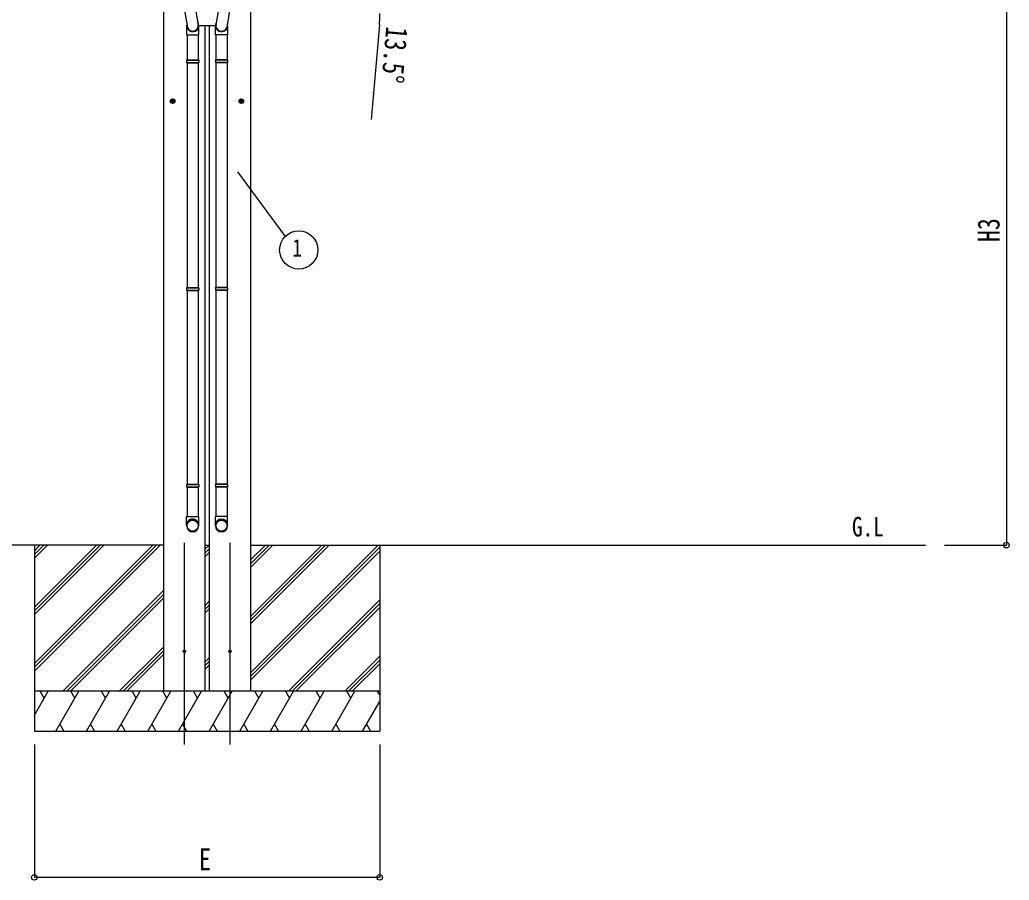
# Model space of a CAD drawing. Units: millimetres, scale not verified. Extents: x -10512 to 10512, y -7425 to 7425.
# Drawn here: x -6613 to -2889, y -4167 to -930 of the extents above; entities that cross this region are included whole.
import ezdxf
from ezdxf.enums import TextEntityAlignment as Align

# ---------------------------------------------------------------- set-up
doc = ezdxf.new("R2010")
doc.units = ezdxf.units.MM
doc.header["$LTSCALE"] = 30
for name, color, linetype in [('0-3_USER1', 3, 'Continuous'), ('0-4_YKK_12', 2, 'Continuous'), ('0-5_YKK_13', 4, 'Continuous'), ('0-6_YKK_A1', 4, 'Continuous'), ('0-7_YKK_D', 6, 'Continuous')]:
    doc.layers.add(name, color=color, linetype=linetype)
doc.styles.add('ＭＳ ゴシック', font='')
doc.styles.get('ＭＳ ゴシック').set_extended_font_data('MS Gothic')

msp = doc.modelspace()

# ---------------------------------------------------------------- linework, layer by layer
at = {"layer": '0-4_YKK_12'}
for p, q in [((-5994.31, -2897.56), (-5994.31, -3656.77)), ((-5822.33, -2897.56), (-5822.33, -3656.77))]:
    msp.add_line(p, q, dxfattribs=at)
at = {"layer": '0-5_YKK_13'}
for p, q in [((-5957.62, -853.5), (-5941.71, -949.67)), ((-5859.02, -853.5), (-5874.93, -949.67)), ((-5993.15, -895.4), (-5982.41, -958.99)), ((-5823.5, -895.4), (-5834.23, -958.99)), ((-5985.56, -952.17), (-5985.56, -986.83)), ((-5939.59, -951.18), (-5877.06, -951.18)), ((-5939.56, -986.83), (-5939.56, -952.48)), ((-5877.08, -986.83), (-5877.08, -952.48)), ((-5831.08, -952.17), (-5831.08, -986.83)), ((-5985.56, -986.83), (-5939.56, -986.83)), ((-5983.56, -986.83), (-5983.56, -1080.83)), ((-5941.56, -986.83), (-5941.56, -1080.83)), ((-5831.08, -986.83), (-5877.08, -986.83)), ((-5875.08, -986.83), (-5875.08, -1080.83)), ((-5833.08, -986.83), (-5833.08, -1080.83)), ((-5985.56, -1082.83), (-5984.56, -1080.83)), ((-5985.56, -1082.83), (-5939.56, -1082.83)), ((-5985.56, -1082.83), (-5985.56, -1090.83)), ((-5985.56, -1090.83), (-5939.56, -1090.83)), ((-5985.56, -1090.83), (-5984.56, -1092.83)), ((-5984.56, -1080.83), (-5940.56, -1080.83)), ((-5984.56, -1092.83), (-5940.56, -1092.83)), ((-5983.56, -1092.83), (-5983.56, -1937.02)), ((-5941.56, -1092.83), (-5941.56, -1937.02)), ((-5939.56, -1082.83), (-5940.56, -1080.83)), ((-5877.08, -1082.83), (-5876.08, -1080.83)), ((-5831.08, -1082.83), (-5877.08, -1082.83)), ((-5831.08, -1090.83), (-5877.08, -1090.83)), ((-5832.08, -1080.83), (-5876.08, -1080.83)), ((-5832.08, -1092.83), (-5876.08, -1092.83)), ((-5875.08, -1092.83), (-5875.08, -1937.02)), ((-5833.08, -1092.83), (-5833.08, -1937.02)), ((-5831.08, -1082.83), (-5832.08, -1080.83)), ((-5831.08, -1090.83), (-5832.08, -1092.83)), ((-5831.08, -1082.83), (-5831.08, -1090.83)), ((-5985.56, -1939.02), (-5984.56, -1937.02)), ((-5985.56, -1939.02), (-5939.56, -1939.02)), ((-5985.56, -1939.02), (-5985.56, -1947.02)), ((-5985.56, -1947.02), (-5939.56, -1947.02)), ((-5985.56, -1947.02), (-5984.56, -1949.02)), ((-5984.56, -1937.02), (-5940.56, -1937.02)), ((-5984.56, -1949.02), (-5940.56, -1949.02)), ((-5983.56, -1949.02), (-5983.56, -2677.2)), ((-5941.56, -1949.02), (-5941.56, -2677.2)), ((-5939.56, -1939.02), (-5940.56, -1937.02)), ((-5877.08, -1939.02), (-5876.08, -1937.02)), ((-5831.08, -1939.02), (-5877.08, -1939.02)), ((-5831.08, -1947.02), (-5877.08, -1947.02)), ((-5832.08, -1937.02), (-5876.08, -1937.02)), ((-5832.08, -1949.02), (-5876.08, -1949.02)), ((-5875.08, -1949.02), (-5875.08, -2677.2)), ((-5833.08, -1949.02), (-5833.08, -2677.2)), ((-5831.08, -1939.02), (-5832.08, -1937.02)), ((-5831.08, -1947.02), (-5832.08, -1949.02)), ((-5831.08, -1939.02), (-5831.08, -1947.02)), ((-5985.56, -2679.2), (-5984.56, -2677.2)), ((-5985.56, -2679.2), (-5939.56, -2679.2)), ((-5985.56, -2679.2), (-5985.56, -2687.2)), ((-5984.56, -2677.2), (-5940.56, -2677.2)), ((-5939.56, -2679.2), (-5940.56, -2677.2)), ((-5877.08, -2679.2), (-5876.08, -2677.2)), ((-5831.08, -2679.2), (-5877.08, -2679.2)), ((-5832.08, -2677.2), (-5876.08, -2677.2)), ((-5831.08, -2679.2), (-5832.08, -2677.2)), ((-5831.08, -2679.2), (-5831.08, -2687.2)), ((-5985.56, -2687.2), (-5939.56, -2687.2)), ((-5985.56, -2687.2), (-5984.56, -2689.2)), ((-5984.56, -2689.2), (-5940.56, -2689.2)), ((-5983.56, -2689.2), (-5983.56, -2799.2)), ((-5941.56, -2689.2), (-5941.56, -2799.2)), ((-5831.08, -2687.2), (-5877.08, -2687.2)), ((-5832.08, -2689.2), (-5876.08, -2689.2)), ((-5875.08, -2689.2), (-5875.08, -2799.2)), ((-5833.08, -2689.2), (-5833.08, -2799.2)), ((-5831.08, -2687.2), (-5832.08, -2689.2)), ((-5985.56, -2833.35), (-5985.56, -2799.2)), ((-5985.56, -2799.2), (-5939.56, -2799.2)), ((-5939.56, -2833.35), (-5939.56, -2799.2)), ((-5877.08, -2833.35), (-5877.08, -2799.2)), ((-5831.08, -2799.2), (-5877.08, -2799.2)), ((-5831.08, -2833.35), (-5831.08, -2799.2))]:
    msp.add_line(p, q, dxfattribs=at)
for points in [[(-5939.56, -1082.83), (-5939.56, -1090.83), (-5940.56, -1092.83)], [(-5877.08, -1082.83), (-5877.08, -1090.83), (-5876.08, -1092.83)], [(-5939.56, -1939.02), (-5939.56, -1947.02), (-5940.56, -1949.02)], [(-5877.08, -1939.02), (-5877.08, -1947.02), (-5876.08, -1949.02)], [(-5939.56, -2679.2), (-5939.56, -2687.2), (-5940.56, -2689.2)], [(-5877.08, -2679.2), (-5877.08, -2687.2), (-5876.08, -2689.2)]]:
    msp.add_lwpolyline(points, dxfattribs=at)
for centre in [(-5994.31, -3306.77), (-5822.33, -3306.77)]:
    msp.add_circle(centre, 4.5, dxfattribs=at)
for centre, start, end in [((-5969.56, -952.48), 0, 2.54858), ((-5847.08, -952.48), 177.45142, 180)]:
    msp.add_arc(centre, 30, start, end, dxfattribs=at)
for centre, major_axis, ratio, start_param, end_param in [((-5962.56, -952.17), (-23, 0), 0.996195, 6.0000678, 10.0103449), ((-5962.56, -952.17), (-21, 0), 0.996195, 0.3319459, 3.3482706), ((-5854.08, -952.17), (23, 0), 0.996195, 2.5560258, 6.5663028), ((-5854.08, -952.17), (21, 0), 0.996195, 2.9349147, 5.9512394), ((-5962.56, -2831.6), (23, 0), 0.996195, 6.2831853, 9.424778), ((-5962.56, -2833.35), (23, 0), 0.996195, 6.2831853, 9.424778), ((-5854.08, -2831.6), (-23, 0), 0.996195, 3.1415927, 6.2831853), ((-5854.08, -2833.35), (-23, 0), 0.996195, 3.1415927, 6.2831853), ((-5962.56, -2833.35), (0, -23.43), 0.981806, 4.712389, 7.8539816), ((-5854.08, -2833.35), (0, -23.43), 0.981806, 4.712389, 7.8539816)]:
    msp.add_ellipse(centre, major_axis=major_axis, ratio=ratio, start_param=start_param, end_param=end_param, dxfattribs=at)
for centre, major_axis in [((-5962.56, -2833.35), (-21, 0)), ((-5854.08, -2833.35), (21, 0))]:
    msp.add_ellipse(centre, major_axis=major_axis, ratio=0.996195, dxfattribs=at)
at = {"layer": '0-6_YKK_A1'}
for p, q in [((-6072.06, -776.77), (-6072.06, -3456.77)), ((-5744.58, -776.77), (-5744.58, -3456.77)), ((-5916.56, -951.18), (-5916.56, -3456.77)), ((-5900.08, -951.18), (-5900.08, -3456.77)), ((-6044.06, -1232.52), (-6037.56, -1228.77)), ((-6037.56, -1246.27), (-6037.56, -1226.27)), ((-6037.56, -1228.77), (-6031.06, -1232.52)), ((-5779.08, -1228.77), (-5785.58, -1232.52)), ((-5779.08, -1246.27), (-5779.08, -1226.27)), ((-5772.58, -1232.52), (-5779.08, -1228.77)), ((-6047.56, -1236.27), (-6027.56, -1236.27)), ((-6031.06, -1240.03), (-6037.56, -1243.78)), ((-6031.06, -1232.52), (-6031.06, -1240.03)), ((-5769.08, -1236.27), (-5789.08, -1236.27)), ((-5785.58, -1232.52), (-5785.58, -1240.03)), ((-5785.58, -1240.03), (-5779.08, -1243.78)), ((-6072.13, -2906.77), (-8681.63, -2906.77)), ((-6558.36, -2906.77), (-6558.36, -3606.77)), ((-6558.36, -3352.1), (-6113.03, -2906.77)), ((-6558.36, -3366.24), (-6098.88, -2906.77)), ((-6558.36, -3380.38), (-6084.74, -2906.77)), ((-6558.36, -3139.97), (-6325.16, -2906.77)), ((-6558.36, -3154.11), (-6311.02, -2906.77)), ((-6558.36, -3168.25), (-6296.88, -2906.77)), ((-6558.36, -2927.83), (-6537.29, -2906.77)), ((-6558.36, -2941.98), (-6523.15, -2906.77)), ((-6558.36, -2956.12), (-6509.01, -2906.77)), ((-5916.63, -2922.51), (-5900.89, -2906.77)), ((-5916.63, -2906.77), (-5900.08, -2906.77)), ((-5916.63, -2936.65), (-5900.08, -2920.1)), ((-5916.63, -2950.79), (-5900.08, -2934.25)), ((-5744.58, -2906.77), (-3204.03, -2906.77)), ((-5744.58, -3386.86), (-5264.49, -2906.77)), ((-5744.58, -3203.01), (-5448.34, -2906.77)), ((-5744.58, -3174.73), (-5476.63, -2906.77)), ((-5744.58, -3188.87), (-5462.48, -2906.77)), ((-5744.58, -2990.88), (-5660.47, -2906.77)), ((-5744.58, -2976.74), (-5674.62, -2906.77)), ((-5744.58, -2962.6), (-5688.76, -2906.77)), ((-5744.58, -3401), (-5258.36, -2914.78)), ((-5744.58, -3415.14), (-5258.36, -2928.92)), ((-5258.36, -2906.77), (-5258.36, -3606.77)), ((-6450.9, -3456.77), (-6072.13, -3078.01)), ((-6436.75, -3456.77), (-6072.13, -3092.15)), ((-6422.61, -3456.77), (-6072.13, -3106.29)), ((-5916.63, -3134.64), (-5900.08, -3118.09)), ((-5602.36, -3456.77), (-5258.36, -3112.77)), ((-5588.22, -3456.77), (-5258.36, -3126.91)), ((-5916.63, -3148.78), (-5900.08, -3132.24)), ((-5916.63, -3162.93), (-5900.08, -3146.38)), ((-5574.08, -3456.77), (-5258.36, -3141.05)), ((-6238.76, -3456.77), (-6072.13, -3290.14)), ((-6224.62, -3456.77), (-6072.13, -3304.28)), ((-6210.48, -3456.77), (-6072.13, -3318.43)), ((-5916.63, -3346.77), (-5900.08, -3330.23)), ((-5916.63, -3360.92), (-5900.08, -3344.37)), ((-5390.23, -3456.77), (-5258.36, -3324.9)), ((-5376.09, -3456.77), (-5258.36, -3339.04)), ((-5916.63, -3375.06), (-5900.08, -3358.51)), ((-5361.95, -3456.77), (-5258.36, -3353.18)), ((-5258.36, -3456.77), (-6558.36, -3456.77)), ((-6558.36, -3546.82), (-6506.37, -3456.77)), ((-6521.37, -3482.76), (-6536.37, -3456.77)), ((-6477.5, -3606.77), (-6390.9, -3456.77)), ((-6405.9, -3482.76), (-6420.9, -3456.77)), ((-6362.03, -3606.77), (-6275.43, -3456.77)), ((-6290.43, -3482.76), (-6305.43, -3456.77)), ((-6246.56, -3606.77), (-6159.96, -3456.77)), ((-6174.96, -3482.76), (-6189.96, -3456.77)), ((-6131.09, -3606.77), (-6044.49, -3456.77)), ((-6059.49, -3482.76), (-6074.49, -3456.77)), ((-6015.62, -3606.77), (-5929.02, -3456.77)), ((-5944.02, -3482.75), (-5959.02, -3456.77)), ((-5900.15, -3606.77), (-5813.55, -3456.77)), ((-5828.55, -3482.75), (-5843.55, -3456.77)), ((-5784.68, -3606.77), (-5698.08, -3456.77)), ((-5713.08, -3482.75), (-5728.08, -3456.77)), ((-5669.21, -3606.77), (-5582.61, -3456.77)), ((-5612.61, -3456.77), (-5597.61, -3482.75)), ((-5553.74, -3606.77), (-5467.14, -3456.77)), ((-5482.14, -3482.75), (-5497.14, -3456.77)), ((-5438.27, -3606.77), (-5351.67, -3456.77)), ((-5366.67, -3482.75), (-5381.67, -3456.77)), ((-5258.36, -3470.35), (-5266.2, -3456.77)), ((-5322.8, -3606.77), (-5258.36, -3495.16)), ((-6558.36, -3606.77), (-5258.36, -3606.77)), ((-6462.5, -3580.79), (-6447.5, -3606.77)), ((-6347.03, -3580.79), (-6332.03, -3606.77)), ((-6231.56, -3580.79), (-6216.56, -3606.77)), ((-6116.09, -3580.79), (-6101.09, -3606.77)), ((-6000.62, -3580.79), (-5985.62, -3606.77)), ((-5885.15, -3580.79), (-5870.15, -3606.77)), ((-5769.68, -3580.79), (-5754.68, -3606.77)), ((-5654.21, -3580.79), (-5639.21, -3606.77)), ((-5538.74, -3580.79), (-5523.74, -3606.77)), ((-5423.27, -3580.79), (-5408.27, -3606.77)), ((-5307.8, -3580.79), (-5292.8, -3606.77))]:
    msp.add_line(p, q, dxfattribs=at)
for points in [[(-6037.56, -1243.78), (-6044.06, -1240.03), (-6044.06, -1232.52)], [(-5779.08, -1243.78), (-5772.58, -1240.03), (-5772.58, -1232.52)]]:
    msp.add_lwpolyline(points, dxfattribs=at)
for centre, radius in [((-6037.56, -1236.27), 8.5), ((-6037.56, -1236.27), 7.7), ((-5779.08, -1236.27), 8.5), ((-5779.08, -1236.27), 7.7), ((-6037.56, -1236.27), 6.5), ((-5779.08, -1236.27), 6.5)]:
    msp.add_circle(centre, radius, dxfattribs=at)
at = {"layer": '0-7_YKK_D'}
for p, q in [((-2899.15, -494.13), (-2899.15, -2906.77)), ((-5259.58, -949.23), (-5290.74, -1305.2)), ((-5793.56, -1502.43), (-5613.76, -1745.08)), ((-3132.02, -2906.77), (-2898.15, -2906.77)), ((-6558.36, -3656.77), (-6558.36, -4157.77)), ((-5258.36, -3656.77), (-5258.36, -4157.77)), ((-5258.36, -4156.77), (-6558.36, -4156.77))]:
    msp.add_line(p, q, dxfattribs=at)
for centre, radius in [((-5563.04, -1796.18), 72), ((-2899.15, -2906.77), 10.62), ((-6558.36, -4156.77), 10.62), ((-5258.36, -4156.77), 10.62)]:
    msp.add_circle(centre, radius, dxfattribs=at)
msp.add_arc((-5744.58, -906.77), 486.86, 354.99678, 0, dxfattribs=at)

# ---------------------------------------------------------------- texts
at = {"layer": '0-3_USER1', "style": 'ＭＳ ゴシック', "width": 0.8}
msp.add_text('G.L', height=73.31, dxfattribs=at).set_placement((-3480.59, -2896.17), align=Align.BOTTOM_LEFT)
at = {"layer": '0-7_YKK_D', "style": 'ＭＳ ゴシック', "width": 0.8}
for s, rotation, p in [('13.5°', 264.997, (-5258.07, -951.04)), ('H3', 90, (-2900.15, -1766.45))]:
    msp.add_text(s, height=82.48, rotation=rotation, dxfattribs=at).set_placement(p, align=Align.BOTTOM_LEFT)
for s, height, p in [('1', 65.98, (-5587.04, -1841.18)), ('E', 82.48, (-5938.36, -4155.11))]:
    msp.add_text(s, height=height, dxfattribs=at).set_placement(p, align=Align.BOTTOM_LEFT)

doc.saveas('drawing.dxf')
